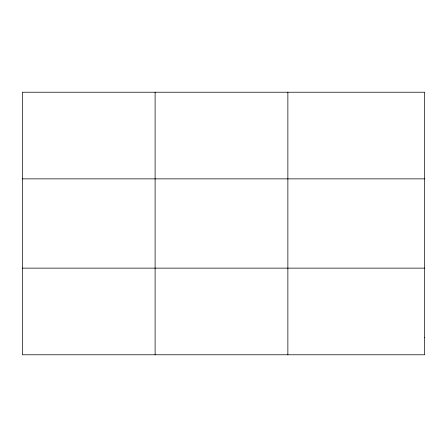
<?xml version="1.0" encoding="UTF-8"?>
<svg xmlns="http://www.w3.org/2000/svg" width="447" height="447" viewBox="0 0 447 447"><rect width="100%" height="100%" fill="white"/><g stroke="black" fill="none" stroke-linecap="round" stroke-linejoin="round"><path stroke-width="0.67" d="M155.109 354.778L155.109 92.222M287.868 354.778L287.868 92.222M22.35 178.867L424.65 178.867M22.35 268.133L424.65 268.133M424.65 337.451L424.65 354.778L22.35 354.778L22.35 92.222L424.65 92.222L424.65 337.451"/></g></svg>
